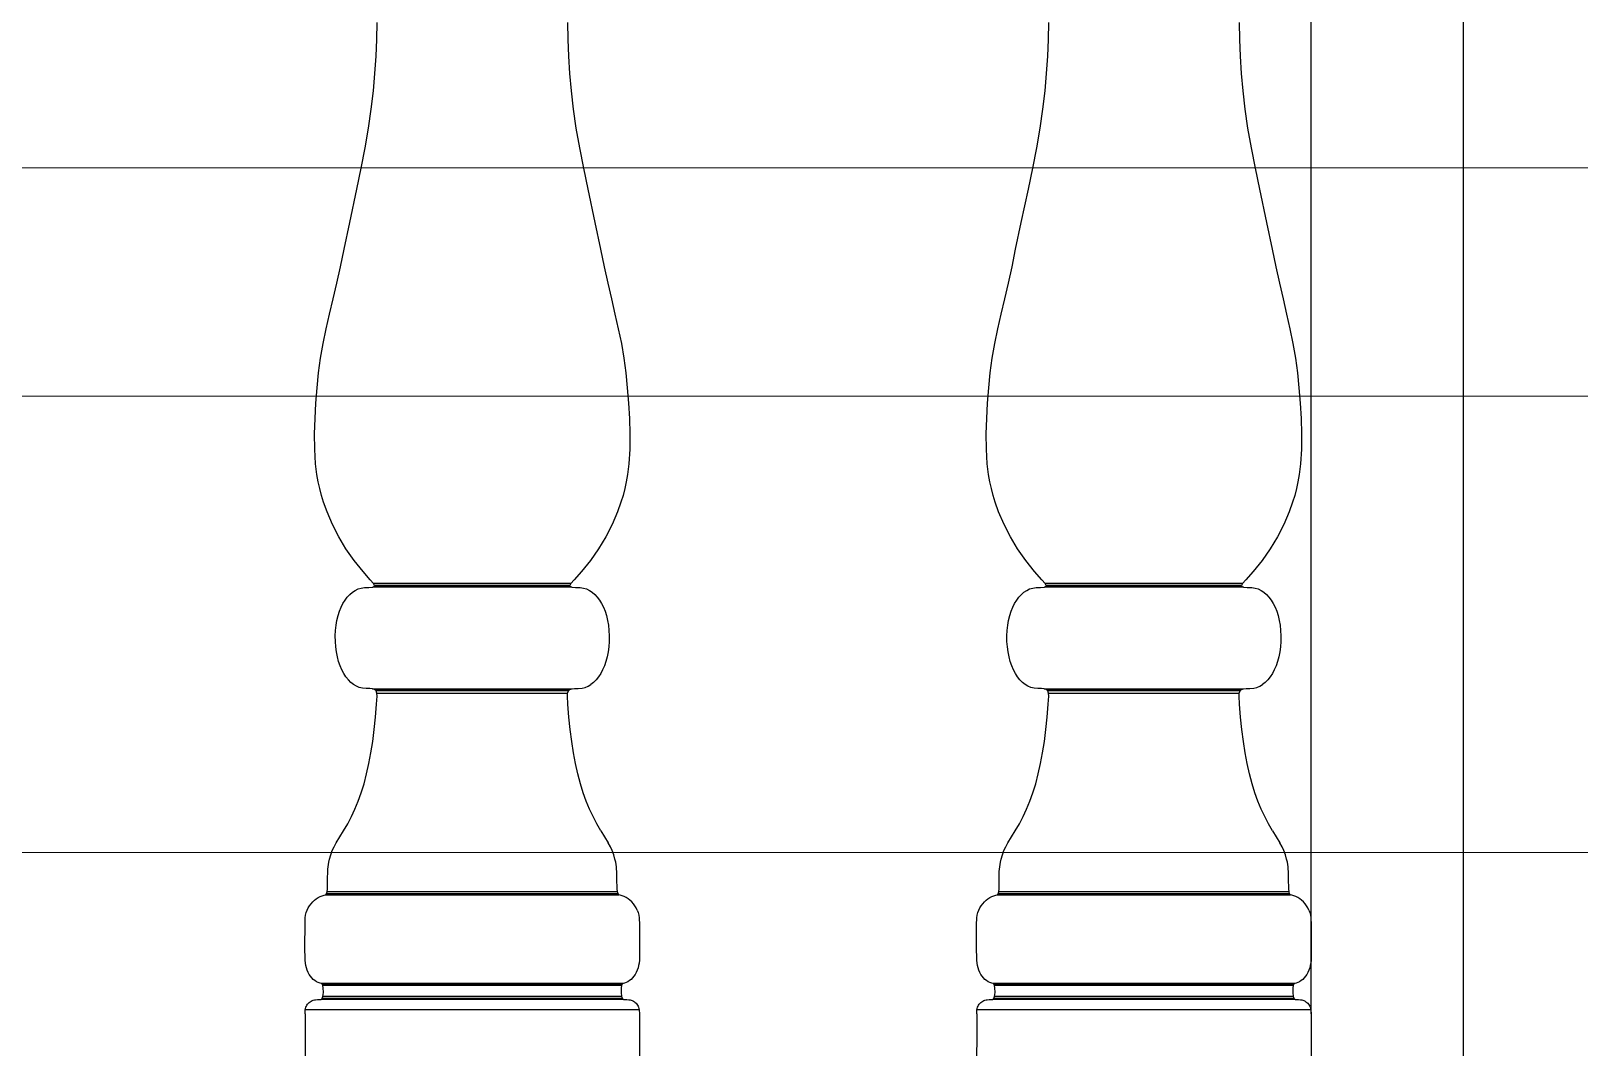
# Model space of a CAD drawing. Header units: inches. Extents: x 37.8 to 126.9, y 5.9 to 51.9.
# Drawn here: x 114.397 to 114.906, y 24.718 to 25.052 of the extents above; entities that cross this region are included whole.
import ezdxf

# ---------------------------------------------------------------- set-up
doc = ezdxf.new("R2010")
doc.units = ezdxf.units.IN
doc.header["$MEASUREMENT"] = 0
doc.layers.add('LAYER1', color=8, linetype='Continuous', lineweight=9)

msp = doc.modelspace()

# ---------------------------------------------------------------- hatches: boundary and pattern name
at = {"layer": 'LAYER1', "true_color": 0xc2b093}
h = msp.add_hatch(dxfattribs=at)
h.set_pattern_fill('ANSI32', color=253, scale=0.6, angle=135)
h.set_pattern_definition([(180, (290.93332, 359.28142), (-1e-17, -0.225), []), (180, (290.85832, 359.35642), (-1e-17, -0.225), [])])
h.paths.add_polyline_path([(106.05653, 37.34228), (106.05653, 37.54228), (106.05653, 37.59228), (106.05653, 37.99228), (106.05653, 38.04228), (106.05653, 38.44228), (106.05653, 38.49228), (106.05653, 38.84228), (107.05653, 38.84228), (107.05653, 38.49228), (107.05653, 38.44228), (107.05653, 38.04228), (107.05653, 37.99228), (107.05653, 37.59228), (107.05653, 37.54228), (107.05653, 37.34228)], flags=16)
h.paths.add_polyline_path([(107.99803, 37.34228), (107.99803, 37.54228), (107.99803, 37.59228), (107.99803, 37.99228), (107.99803, 38.04228), (107.99803, 38.44228), (107.99803, 38.49228), (107.99803, 38.84228), (108.99803, 38.84228), (108.99803, 38.49228), (108.99803, 38.44228), (108.99803, 38.04228), (108.99803, 37.99228), (108.99803, 37.59228), (108.99803, 37.54228), (108.99803, 37.34228)], flags=16)
h.paths.add_polyline_path([(116.59064, 26.14228), (116.59064, 26.94228), (117.19803, 26.94228), (117.19803, 26.14228)])
h.paths.add_polyline_path([(117.39803, 37.34228), (109.19803, 37.34228), (109.19803, 40.69228), (109.19803, 40.99228), (104.09803, 40.99228), (104.09803, 37.34228), (102.15807, 37.34228), (102.15807, 20.54228), (107.51799, 20.54228), (107.51799, 22.74228), (108.71799, 22.74228), (108.71799, 20.54228), (108.91799, 20.54228), (108.91799, 22.74228), (112.11799, 22.74228), (112.11799, 20.54228), (117.39803, 20.54228)])

# ---------------------------------------------------------------- linework, layer by layer
for p, q in [((114.86803, 24.64228), (114.86803, 26.94228)), ((114.818, 24.75774), (114.81803, 25.24626)), ((114.51086, 25.04885), (114.51099, 25.05437)), ((114.57353, 25.05437), (114.57366, 25.04885)), ((114.73162, 25.04885), (114.73176, 25.05437)), ((114.7943, 25.05437), (114.79443, 25.04885)), ((114.51063, 25.04331), (114.51086, 25.04885)), ((114.57366, 25.04885), (114.57389, 25.04331)), ((114.7314, 25.04331), (114.73162, 25.04885)), ((114.79443, 25.04885), (114.79466, 25.04331)), ((114.51028, 25.03768), (114.51063, 25.04331)), ((114.57389, 25.04331), (114.57424, 25.03768)), ((114.73104, 25.03768), (114.7314, 25.04331)), ((114.79466, 25.04331), (114.79501, 25.03768)), ((114.50977, 25.03191), (114.51028, 25.03768)), ((114.57424, 25.03768), (114.57475, 25.03191)), ((114.73054, 25.03191), (114.73104, 25.03768)), ((114.79501, 25.03768), (114.79552, 25.03191)), ((114.50908, 25.02592), (114.50977, 25.03191)), ((114.57475, 25.03191), (114.57544, 25.02592)), ((114.72985, 25.02592), (114.73054, 25.03191)), ((114.79552, 25.03191), (114.79621, 25.02592)), ((114.50815, 25.01965), (114.50908, 25.02592)), ((114.57544, 25.02592), (114.57636, 25.01965)), ((114.72892, 25.01965), (114.72985, 25.02592)), ((114.79621, 25.02592), (114.79713, 25.01965)), ((114.50702, 25.01314), (114.50815, 25.01965)), ((114.57636, 25.01965), (114.5775, 25.01314)), ((114.72779, 25.01314), (114.72892, 25.01965)), ((114.79713, 25.01965), (114.79827, 25.01314)), ((114.50573, 25.00648), (114.50702, 25.01314)), ((114.5775, 25.01314), (114.57879, 25.00648)), ((114.7265, 25.00648), (114.72779, 25.01314)), ((114.79827, 25.01314), (114.79956, 25.00648)), ((114.5043, 24.99956), (114.50573, 25.00648)), ((114.57879, 25.00648), (114.58022, 24.99956)), ((114.72507, 24.99956), (114.7265, 25.00648)), ((114.79956, 25.00648), (114.80099, 24.99956)), ((114.50197, 24.98865), (114.5043, 24.99956)), ((114.58022, 24.99956), (114.58255, 24.98865)), ((114.72274, 24.98865), (114.72507, 24.99956)), ((114.80099, 24.99956), (114.80332, 24.98865)), ((114.50011, 24.97987), (114.50197, 24.98865)), ((114.58255, 24.98865), (114.58441, 24.97987)), ((114.72088, 24.97987), (114.72274, 24.98865)), ((114.80332, 24.98865), (114.80517, 24.97987)), ((114.49892, 24.97412), (114.50011, 24.97987)), ((114.58441, 24.97987), (114.5856, 24.97412)), ((114.71969, 24.97412), (114.72088, 24.97987)), ((114.80517, 24.97987), (114.80637, 24.97412)), ((114.49773, 24.96869), (114.49892, 24.97412)), ((114.5856, 24.97412), (114.58679, 24.96869)), ((114.7185, 24.96869), (114.71969, 24.97412)), ((114.80637, 24.97412), (114.80756, 24.96869)), ((114.49653, 24.96352), (114.49773, 24.96869)), ((114.58679, 24.96869), (114.58799, 24.96352)), ((114.7173, 24.96352), (114.7185, 24.96869)), ((114.80756, 24.96869), (114.80876, 24.96352)), ((114.49535, 24.95853), (114.49653, 24.96352)), ((114.58799, 24.96352), (114.58917, 24.95853)), ((114.71612, 24.95853), (114.7173, 24.96352)), ((114.80876, 24.96352), (114.80994, 24.95853)), ((114.49425, 24.95367), (114.49535, 24.95853)), ((114.58917, 24.95853), (114.59027, 24.95367)), ((114.71501, 24.95367), (114.71612, 24.95853)), ((114.80994, 24.95853), (114.81104, 24.95367)), ((114.49325, 24.94887), (114.49425, 24.95367)), ((114.59027, 24.95367), (114.59127, 24.94887)), ((114.71402, 24.94887), (114.71501, 24.95367)), ((114.81104, 24.95367), (114.81204, 24.94887)), ((114.49177, 24.9392), (114.49241, 24.94407)), ((114.49241, 24.94407), (114.49325, 24.94887)), ((114.59127, 24.94887), (114.59211, 24.94407)), ((114.59211, 24.94407), (114.59275, 24.9392)), ((114.71254, 24.9392), (114.71318, 24.94407)), ((114.71318, 24.94407), (114.71402, 24.94887)), ((114.81204, 24.94887), (114.81288, 24.94407)), ((114.81288, 24.94407), (114.81352, 24.9392)), ((114.49129, 24.93425), (114.49177, 24.9392)), ((114.59275, 24.9392), (114.59323, 24.93425)), ((114.71206, 24.93425), (114.71254, 24.9392)), ((114.81352, 24.9392), (114.814, 24.93425)), ((114.49089, 24.92922), (114.49129, 24.93425)), ((114.59323, 24.93425), (114.59363, 24.92922)), ((114.71166, 24.92922), (114.71206, 24.93425)), ((114.814, 24.93425), (114.8144, 24.92922)), ((114.49059, 24.92418), (114.49089, 24.92922)), ((114.59363, 24.92922), (114.59393, 24.92418)), ((114.71136, 24.92418), (114.71166, 24.92922)), ((114.8144, 24.92922), (114.8147, 24.92418)), ((114.49043, 24.91915), (114.49059, 24.92418)), ((114.59393, 24.92418), (114.59409, 24.91915)), ((114.7112, 24.91915), (114.71136, 24.92418)), ((114.8147, 24.92418), (114.81486, 24.91915)), ((114.49048, 24.91419), (114.49043, 24.91915)), ((114.59409, 24.91915), (114.59404, 24.91419)), ((114.71125, 24.91419), (114.7112, 24.91915)), ((114.81486, 24.91915), (114.81481, 24.91419)), ((114.49079, 24.90932), (114.49048, 24.91419)), ((114.59404, 24.91419), (114.59373, 24.90932)), ((114.71156, 24.90932), (114.71125, 24.91419)), ((114.81481, 24.91419), (114.8145, 24.90932)), ((114.49122, 24.90576), (114.49079, 24.90932)), ((114.59373, 24.90932), (114.5933, 24.90576)), ((114.71199, 24.90576), (114.71156, 24.90932)), ((114.8145, 24.90932), (114.81407, 24.90576)), ((114.49162, 24.90345), (114.49122, 24.90576)), ((114.49212, 24.90117), (114.49162, 24.90345)), ((114.5929, 24.90345), (114.5924, 24.90117)), ((114.5933, 24.90576), (114.5929, 24.90345)), ((114.71239, 24.90345), (114.71199, 24.90576)), ((114.71289, 24.90117), (114.71239, 24.90345)), ((114.81367, 24.90345), (114.81317, 24.90117)), ((114.81407, 24.90576), (114.81367, 24.90345)), ((114.4927, 24.89895), (114.49212, 24.90117)), ((114.49337, 24.89676), (114.4927, 24.89895)), ((114.59182, 24.89895), (114.59115, 24.89676)), ((114.5924, 24.90117), (114.59182, 24.89895)), ((114.71347, 24.89895), (114.71289, 24.90117)), ((114.71414, 24.89676), (114.71347, 24.89895)), ((114.81259, 24.89895), (114.81192, 24.89676)), ((114.81317, 24.90117), (114.81259, 24.89895)), ((114.49452, 24.89355), (114.49337, 24.89676)), ((114.49631, 24.88937), (114.49452, 24.89355)), ((114.59, 24.89355), (114.58821, 24.88937)), ((114.59115, 24.89676), (114.59, 24.89355)), ((114.71529, 24.89355), (114.71414, 24.89676)), ((114.71708, 24.88937), (114.71529, 24.89355)), ((114.81077, 24.89355), (114.80898, 24.88937)), ((114.81192, 24.89676), (114.81077, 24.89355)), ((114.49839, 24.88531), (114.49631, 24.88937)), ((114.58821, 24.88937), (114.58613, 24.88531)), ((114.71916, 24.88531), (114.71708, 24.88937)), ((114.80898, 24.88937), (114.8069, 24.88531)), ((114.50075, 24.88138), (114.49839, 24.88531)), ((114.58613, 24.88531), (114.58377, 24.88138)), ((114.72152, 24.88138), (114.71916, 24.88531)), ((114.8069, 24.88531), (114.80454, 24.88138)), ((114.50341, 24.87758), (114.50075, 24.88138)), ((114.58377, 24.88138), (114.58111, 24.87758)), ((114.72418, 24.87758), (114.72152, 24.88138)), ((114.80454, 24.88138), (114.80188, 24.87758)), ((114.50636, 24.87389), (114.50341, 24.87758)), ((114.50875, 24.87121), (114.50636, 24.87389)), ((114.57816, 24.87389), (114.57576, 24.87121)), ((114.58111, 24.87758), (114.57816, 24.87389)), ((114.72712, 24.87389), (114.72418, 24.87758)), ((114.72952, 24.87121), (114.72712, 24.87389)), ((114.79893, 24.87389), (114.79653, 24.87121)), ((114.80188, 24.87758), (114.79893, 24.87389)), ((114.50285, 24.86714), (114.50376, 24.86773)), ((114.50376, 24.86773), (114.50471, 24.86818)), ((114.50471, 24.86818), (114.5057, 24.86847)), ((114.5057, 24.86847), (114.50682, 24.86864)), ((114.50682, 24.86864), (114.50829, 24.86871)), ((114.50829, 24.86871), (114.50955, 24.86875)), ((114.50985, 24.86997), (114.50875, 24.87121)), ((114.50955, 24.86875), (114.51004, 24.86896)), ((114.57497, 24.86875), (114.50955, 24.86875)), ((114.57467, 24.86997), (114.50985, 24.86997)), ((114.51014, 24.86937), (114.50985, 24.86997)), ((114.51004, 24.86896), (114.51014, 24.86937)), ((114.57448, 24.86896), (114.51004, 24.86896)), ((114.57438, 24.86937), (114.51014, 24.86937)), ((114.57467, 24.86997), (114.57438, 24.86937)), ((114.57438, 24.86937), (114.57448, 24.86896)), ((114.57448, 24.86896), (114.57497, 24.86875)), ((114.57576, 24.87121), (114.57467, 24.86997)), ((114.57497, 24.86875), (114.57623, 24.86871)), ((114.57623, 24.86871), (114.5777, 24.86864)), ((114.5777, 24.86864), (114.57882, 24.86847)), ((114.57882, 24.86847), (114.57981, 24.86818)), ((114.57981, 24.86818), (114.58076, 24.86773)), ((114.58076, 24.86773), (114.58167, 24.86714)), ((114.72362, 24.86714), (114.72453, 24.86773)), ((114.72453, 24.86773), (114.72548, 24.86818)), ((114.72548, 24.86818), (114.72647, 24.86847)), ((114.72647, 24.86847), (114.72759, 24.86864)), ((114.72759, 24.86864), (114.72906, 24.86871)), ((114.72906, 24.86871), (114.73032, 24.86875)), ((114.73062, 24.86997), (114.72952, 24.87121)), ((114.73032, 24.86875), (114.73081, 24.86896)), ((114.79574, 24.86875), (114.73032, 24.86875)), ((114.79544, 24.86997), (114.73062, 24.86997)), ((114.73091, 24.86937), (114.73062, 24.86997)), ((114.73081, 24.86896), (114.73091, 24.86937)), ((114.79525, 24.86896), (114.73081, 24.86896)), ((114.79515, 24.86937), (114.73091, 24.86937)), ((114.79544, 24.86997), (114.79515, 24.86937)), ((114.79515, 24.86937), (114.79525, 24.86896)), ((114.79525, 24.86896), (114.79574, 24.86875)), ((114.79653, 24.87121), (114.79544, 24.86997)), ((114.79574, 24.86875), (114.797, 24.86871)), ((114.797, 24.86871), (114.79847, 24.86864)), ((114.79847, 24.86864), (114.79959, 24.86847)), ((114.79959, 24.86847), (114.80058, 24.86818)), ((114.80058, 24.86818), (114.80153, 24.86773)), ((114.80153, 24.86773), (114.80244, 24.86714)), ((114.49914, 24.8622), (114.49975, 24.86343)), ((114.49975, 24.86343), (114.50044, 24.86455)), ((114.50044, 24.86455), (114.50118, 24.86554)), ((114.50118, 24.86554), (114.50199, 24.86641)), ((114.50199, 24.86641), (114.50285, 24.86714)), ((114.58167, 24.86714), (114.58253, 24.86641)), ((114.58253, 24.86641), (114.58334, 24.86554)), ((114.58334, 24.86554), (114.58408, 24.86455)), ((114.58408, 24.86455), (114.58477, 24.86343)), ((114.58477, 24.86343), (114.58538, 24.8622)), ((114.71991, 24.8622), (114.72052, 24.86343)), ((114.72052, 24.86343), (114.72121, 24.86455)), ((114.72121, 24.86455), (114.72195, 24.86554)), ((114.72195, 24.86554), (114.72276, 24.86641)), ((114.72276, 24.86641), (114.72362, 24.86714)), ((114.80244, 24.86714), (114.8033, 24.86641)), ((114.8033, 24.86641), (114.80411, 24.86554)), ((114.80411, 24.86554), (114.80485, 24.86455)), ((114.80485, 24.86455), (114.80554, 24.86343)), ((114.80554, 24.86343), (114.80615, 24.8622)), ((114.4975, 24.85624), (114.49778, 24.85787)), ((114.49778, 24.85787), (114.49815, 24.85941)), ((114.49815, 24.85941), (114.4986, 24.86086)), ((114.4986, 24.86086), (114.49914, 24.8622)), ((114.58538, 24.8622), (114.58592, 24.86086)), ((114.58592, 24.86086), (114.58637, 24.85941)), ((114.58637, 24.85941), (114.58674, 24.85787)), ((114.58674, 24.85787), (114.58702, 24.85624)), ((114.71827, 24.85624), (114.71855, 24.85787)), ((114.71855, 24.85787), (114.71892, 24.85941)), ((114.71892, 24.85941), (114.71937, 24.86086)), ((114.71937, 24.86086), (114.71991, 24.8622)), ((114.80615, 24.8622), (114.80669, 24.86086)), ((114.80669, 24.86086), (114.80714, 24.85941)), ((114.80714, 24.85941), (114.80751, 24.85787)), ((114.80751, 24.85787), (114.80779, 24.85624)), ((114.49723, 24.85274), (114.49732, 24.85452)), ((114.49726, 24.85097), (114.49723, 24.85274)), ((114.49732, 24.85452), (114.4975, 24.85624)), ((114.58702, 24.85624), (114.5872, 24.85452)), ((114.5872, 24.85452), (114.58729, 24.85274)), ((114.58729, 24.85274), (114.58726, 24.85097)), ((114.718, 24.85274), (114.71809, 24.85452)), ((114.71803, 24.85097), (114.718, 24.85274)), ((114.71809, 24.85452), (114.71827, 24.85624)), ((114.80779, 24.85624), (114.80797, 24.85452)), ((114.80797, 24.85452), (114.80805, 24.85274)), ((114.80805, 24.85274), (114.80803, 24.85097)), ((114.49738, 24.8492), (114.49726, 24.85097)), ((114.49761, 24.8475), (114.49738, 24.8492)), ((114.49793, 24.84589), (114.49761, 24.8475)), ((114.58691, 24.8475), (114.58659, 24.84589)), ((114.58714, 24.8492), (114.58691, 24.8475)), ((114.58726, 24.85097), (114.58714, 24.8492)), ((114.71815, 24.8492), (114.71803, 24.85097)), ((114.71838, 24.8475), (114.71815, 24.8492)), ((114.7187, 24.84589), (114.71838, 24.8475)), ((114.80768, 24.8475), (114.80736, 24.84589)), ((114.80791, 24.8492), (114.80768, 24.8475)), ((114.80803, 24.85097), (114.80791, 24.8492)), ((114.49833, 24.84436), (114.49793, 24.84589)), ((114.49883, 24.84293), (114.49833, 24.84436)), ((114.4994, 24.84161), (114.49883, 24.84293)), ((114.58569, 24.84293), (114.58512, 24.84161)), ((114.58618, 24.84436), (114.58569, 24.84293)), ((114.58659, 24.84589), (114.58618, 24.84436)), ((114.7191, 24.84436), (114.7187, 24.84589)), ((114.7196, 24.84293), (114.7191, 24.84436)), ((114.72017, 24.84161), (114.7196, 24.84293)), ((114.80646, 24.84293), (114.80589, 24.84161)), ((114.80695, 24.84436), (114.80646, 24.84293)), ((114.80736, 24.84589), (114.80695, 24.84436)), ((114.50004, 24.8404), (114.4994, 24.84161)), ((114.50075, 24.8393), (114.50004, 24.8404)), ((114.50153, 24.83833), (114.50075, 24.8393)), ((114.50236, 24.83749), (114.50153, 24.83833)), ((114.50324, 24.83679), (114.50236, 24.83749)), ((114.58216, 24.83749), (114.58128, 24.83679)), ((114.58299, 24.83833), (114.58216, 24.83749)), ((114.58377, 24.8393), (114.58299, 24.83833)), ((114.58448, 24.8404), (114.58377, 24.8393)), ((114.58512, 24.84161), (114.58448, 24.8404)), ((114.72081, 24.8404), (114.72017, 24.84161)), ((114.72152, 24.8393), (114.72081, 24.8404)), ((114.72229, 24.83833), (114.72152, 24.8393)), ((114.72313, 24.83749), (114.72229, 24.83833)), ((114.72401, 24.83679), (114.72313, 24.83749)), ((114.80293, 24.83749), (114.80205, 24.83679)), ((114.80376, 24.83833), (114.80293, 24.83749)), ((114.80454, 24.8393), (114.80376, 24.83833)), ((114.80525, 24.8404), (114.80454, 24.8393)), ((114.80589, 24.84161), (114.80525, 24.8404)), ((114.50417, 24.83624), (114.50324, 24.83679)), ((114.50513, 24.83585), (114.50417, 24.83624)), ((114.50614, 24.83561), (114.50513, 24.83585)), ((114.50741, 24.83548), (114.50614, 24.83561)), ((114.5086, 24.83543), (114.50741, 24.83548)), ((114.50947, 24.83541), (114.5086, 24.83543)), ((114.51018, 24.83518), (114.50947, 24.83541)), ((114.50947, 24.83541), (114.57505, 24.83541)), ((114.51066, 24.8347), (114.51018, 24.83518)), ((114.51018, 24.83518), (114.57434, 24.83518)), ((114.57386, 24.8347), (114.51066, 24.8347)), ((114.51093, 24.83397), (114.51066, 24.8347)), ((114.51082, 24.83027), (114.51099, 24.833)), ((114.51093, 24.83397), (114.57359, 24.83397)), ((114.51099, 24.833), (114.51093, 24.83397)), ((114.57353, 24.833), (114.57359, 24.83397)), ((114.5737, 24.83027), (114.57353, 24.833)), ((114.57359, 24.83397), (114.57386, 24.8347)), ((114.57386, 24.8347), (114.57434, 24.83518)), ((114.57434, 24.83518), (114.57505, 24.83541)), ((114.57505, 24.83541), (114.57592, 24.83543)), ((114.57592, 24.83543), (114.57711, 24.83548)), ((114.57711, 24.83548), (114.57837, 24.83561)), ((114.57837, 24.83561), (114.57939, 24.83585)), ((114.57939, 24.83585), (114.58035, 24.83624)), ((114.58035, 24.83624), (114.58128, 24.83679)), ((114.72493, 24.83624), (114.72401, 24.83679)), ((114.7259, 24.83585), (114.72493, 24.83624)), ((114.72691, 24.83561), (114.7259, 24.83585)), ((114.72818, 24.83548), (114.72691, 24.83561)), ((114.72937, 24.83543), (114.72818, 24.83548)), ((114.73024, 24.83541), (114.72937, 24.83543)), ((114.73094, 24.83518), (114.73024, 24.83541)), ((114.73024, 24.83541), (114.79582, 24.83541)), ((114.73143, 24.8347), (114.73094, 24.83518)), ((114.73094, 24.83518), (114.79511, 24.83518)), ((114.79463, 24.8347), (114.73143, 24.8347)), ((114.7317, 24.83397), (114.73143, 24.8347)), ((114.73158, 24.83027), (114.73176, 24.833)), ((114.7317, 24.83397), (114.79435, 24.83397)), ((114.73176, 24.833), (114.7317, 24.83397)), ((114.7943, 24.833), (114.79435, 24.83397)), ((114.79447, 24.83027), (114.7943, 24.833)), ((114.79435, 24.83397), (114.79463, 24.8347)), ((114.79463, 24.8347), (114.79511, 24.83518)), ((114.79511, 24.83518), (114.79582, 24.83541)), ((114.79582, 24.83541), (114.79669, 24.83543)), ((114.79669, 24.83543), (114.79788, 24.83548)), ((114.79788, 24.83548), (114.79914, 24.83561)), ((114.79914, 24.83561), (114.80016, 24.83585)), ((114.80016, 24.83585), (114.80112, 24.83624)), ((114.80112, 24.83624), (114.80205, 24.83679)), ((114.51047, 24.82604), (114.51082, 24.83027)), ((114.57405, 24.82604), (114.5737, 24.83027)), ((114.73124, 24.82604), (114.73158, 24.83027)), ((114.79482, 24.82604), (114.79447, 24.83027)), ((114.50954, 24.81807), (114.51005, 24.82197)), ((114.51005, 24.82197), (114.51047, 24.82604)), ((114.57447, 24.82197), (114.57405, 24.82604)), ((114.57498, 24.81807), (114.57447, 24.82197)), ((114.73031, 24.81807), (114.73082, 24.82197)), ((114.73082, 24.82197), (114.73124, 24.82604)), ((114.79524, 24.82197), (114.79482, 24.82604)), ((114.79575, 24.81807), (114.79524, 24.82197)), ((114.50895, 24.81434), (114.50954, 24.81807)), ((114.57556, 24.81434), (114.57498, 24.81807)), ((114.72972, 24.81434), (114.73031, 24.81807)), ((114.79633, 24.81434), (114.79575, 24.81807)), ((114.50829, 24.81078), (114.50895, 24.81434)), ((114.57623, 24.81078), (114.57556, 24.81434)), ((114.72905, 24.81078), (114.72972, 24.81434)), ((114.797, 24.81078), (114.79633, 24.81434)), ((114.5067, 24.80418), (114.50753, 24.80739)), ((114.50753, 24.80739), (114.50829, 24.81078)), ((114.57699, 24.80739), (114.57623, 24.81078)), ((114.57782, 24.80418), (114.57699, 24.80739)), ((114.72747, 24.80418), (114.7283, 24.80739)), ((114.7283, 24.80739), (114.72905, 24.81078)), ((114.79775, 24.80739), (114.797, 24.81078)), ((114.79859, 24.80418), (114.79775, 24.80739)), ((114.50579, 24.80119), (114.5067, 24.80418)), ((114.57873, 24.80119), (114.57782, 24.80418)), ((114.72656, 24.80119), (114.72747, 24.80418)), ((114.7995, 24.80119), (114.79859, 24.80418)), ((114.50372, 24.79583), (114.50479, 24.79842)), ((114.50479, 24.79842), (114.50579, 24.80119)), ((114.57973, 24.79842), (114.57873, 24.80119)), ((114.5808, 24.79583), (114.57973, 24.79842)), ((114.72449, 24.79583), (114.72556, 24.79842)), ((114.72556, 24.79842), (114.72656, 24.80119)), ((114.8005, 24.79842), (114.7995, 24.80119)), ((114.80157, 24.79583), (114.8005, 24.79842)), ((114.50132, 24.79102), (114.50256, 24.79338)), ((114.50256, 24.79338), (114.50372, 24.79583)), ((114.58196, 24.79338), (114.5808, 24.79583)), ((114.5832, 24.79102), (114.58196, 24.79338)), ((114.72209, 24.79102), (114.72333, 24.79338)), ((114.72333, 24.79338), (114.72449, 24.79583)), ((114.80273, 24.79338), (114.80157, 24.79583)), ((114.80397, 24.79102), (114.80273, 24.79338)), ((114.49753, 24.7847), (114.49999, 24.78871)), ((114.49999, 24.78871), (114.50132, 24.79102)), ((114.58453, 24.78871), (114.5832, 24.79102)), ((114.58453, 24.78871), (114.58699, 24.7847)), ((114.7183, 24.7847), (114.72076, 24.78871)), ((114.72076, 24.78871), (114.72209, 24.79102)), ((114.8053, 24.78871), (114.80397, 24.79102)), ((114.8053, 24.78871), (114.80776, 24.7847)), ((114.49576, 24.78082), (114.49626, 24.78217)), ((114.49626, 24.78217), (114.49686, 24.78347)), ((114.49686, 24.78347), (114.49753, 24.7847)), ((114.58766, 24.78347), (114.58699, 24.7847)), ((114.58825, 24.78217), (114.58766, 24.78347)), ((114.58876, 24.78082), (114.58825, 24.78217)), ((114.71653, 24.78082), (114.71703, 24.78217)), ((114.71703, 24.78217), (114.71763, 24.78347)), ((114.71763, 24.78347), (114.7183, 24.7847)), ((114.80843, 24.78347), (114.80776, 24.7847)), ((114.80902, 24.78217), (114.80843, 24.78347)), ((114.80953, 24.78082), (114.80902, 24.78217)), ((114.49474, 24.77534), (114.49479, 24.7761)), ((114.49479, 24.7761), (114.49486, 24.77685)), ((114.49486, 24.77685), (114.49497, 24.77759)), ((114.49497, 24.77759), (114.4951, 24.77833)), ((114.4951, 24.77833), (114.49534, 24.77941)), ((114.49534, 24.77941), (114.49576, 24.78082)), ((114.58918, 24.77941), (114.58876, 24.78082)), ((114.58942, 24.77833), (114.58918, 24.77941)), ((114.58955, 24.77759), (114.58942, 24.77833)), ((114.58966, 24.77685), (114.58955, 24.77759)), ((114.58973, 24.7761), (114.58966, 24.77685)), ((114.58978, 24.77534), (114.58973, 24.7761)), ((114.71551, 24.77534), (114.71556, 24.7761)), ((114.71556, 24.7761), (114.71563, 24.77685)), ((114.71563, 24.77685), (114.71574, 24.77759)), ((114.71574, 24.77759), (114.71587, 24.77833)), ((114.71587, 24.77833), (114.71611, 24.77941)), ((114.71611, 24.77941), (114.71653, 24.78082)), ((114.80995, 24.77941), (114.80953, 24.78082)), ((114.81019, 24.77833), (114.80995, 24.77941)), ((114.81032, 24.77759), (114.81019, 24.77833)), ((114.81043, 24.77685), (114.81032, 24.77759)), ((114.8105, 24.7761), (114.81043, 24.77685)), ((114.81055, 24.77534), (114.8105, 24.7761)), ((114.49466, 24.76959), (114.49471, 24.77295)), ((114.49471, 24.77295), (114.49474, 24.77534)), ((114.58981, 24.77295), (114.58978, 24.77534)), ((114.58985, 24.76959), (114.58981, 24.77295)), ((114.71543, 24.76959), (114.71548, 24.77295)), ((114.71548, 24.77295), (114.71551, 24.77534)), ((114.81058, 24.77295), (114.81055, 24.77534)), ((114.81062, 24.76959), (114.81058, 24.77295)), ((114.48983, 24.7653), (114.49041, 24.76584)), ((114.49041, 24.76584), (114.49101, 24.76633)), ((114.49101, 24.76633), (114.49164, 24.76674)), ((114.49164, 24.76674), (114.49229, 24.76709)), ((114.49229, 24.76709), (114.49295, 24.76736)), ((114.49295, 24.76736), (114.4936, 24.76755)), ((114.4936, 24.76755), (114.49409, 24.76765)), ((114.49409, 24.76765), (114.49435, 24.76797)), ((114.49409, 24.76765), (114.59043, 24.76765)), ((114.49435, 24.76797), (114.49455, 24.76861)), ((114.59017, 24.76797), (114.49435, 24.76797)), ((114.49455, 24.76861), (114.49466, 24.76959)), ((114.58997, 24.76861), (114.49455, 24.76861)), ((114.58997, 24.76861), (114.58985, 24.76959)), ((114.59017, 24.76797), (114.58997, 24.76861)), ((114.59043, 24.76765), (114.59017, 24.76797)), ((114.59092, 24.76755), (114.59043, 24.76765)), ((114.59157, 24.76736), (114.59092, 24.76755)), ((114.59223, 24.76709), (114.59157, 24.76736)), ((114.59288, 24.76674), (114.59223, 24.76709)), ((114.59351, 24.76633), (114.59288, 24.76674)), ((114.59411, 24.76584), (114.59351, 24.76633)), ((114.59469, 24.7653), (114.59411, 24.76584)), ((114.7106, 24.7653), (114.71117, 24.76584)), ((114.71117, 24.76584), (114.71178, 24.76633)), ((114.71178, 24.76633), (114.71241, 24.76674)), ((114.71241, 24.76674), (114.71306, 24.76709)), ((114.71306, 24.76709), (114.71371, 24.76736)), ((114.71371, 24.76736), (114.71437, 24.76755)), ((114.71437, 24.76755), (114.71485, 24.76765)), ((114.71485, 24.76765), (114.71512, 24.76797)), ((114.71485, 24.76765), (114.8112, 24.76765)), ((114.71512, 24.76797), (114.71531, 24.76861)), ((114.81094, 24.76797), (114.71512, 24.76797)), ((114.71531, 24.76861), (114.71543, 24.76959)), ((114.81074, 24.76861), (114.71531, 24.76861)), ((114.81074, 24.76861), (114.81062, 24.76959)), ((114.81094, 24.76797), (114.81074, 24.76861)), ((114.8112, 24.76765), (114.81094, 24.76797)), ((114.81169, 24.76755), (114.8112, 24.76765)), ((114.81234, 24.76736), (114.81169, 24.76755)), ((114.813, 24.76709), (114.81234, 24.76736)), ((114.81365, 24.76674), (114.813, 24.76709)), ((114.81428, 24.76633), (114.81365, 24.76674)), ((114.81488, 24.76584), (114.81428, 24.76633)), ((114.81546, 24.7653), (114.81488, 24.76584)), ((114.48736, 24.76009), (114.48749, 24.76099)), ((114.48749, 24.76099), (114.48771, 24.76181)), ((114.48771, 24.76181), (114.48801, 24.76259)), ((114.48801, 24.76259), (114.48838, 24.76334)), ((114.48838, 24.76334), (114.48881, 24.76404)), ((114.48881, 24.76404), (114.4893, 24.7647)), ((114.4893, 24.7647), (114.48983, 24.7653)), ((114.59522, 24.7647), (114.59469, 24.7653)), ((114.59571, 24.76404), (114.59522, 24.7647)), ((114.59614, 24.76334), (114.59571, 24.76404)), ((114.59651, 24.76259), (114.59614, 24.76334)), ((114.59651, 24.76259), (114.59681, 24.76181)), ((114.59681, 24.76181), (114.59703, 24.76099)), ((114.59703, 24.76099), (114.59716, 24.76009)), ((114.70813, 24.76009), (114.70826, 24.76099)), ((114.70826, 24.76099), (114.70848, 24.76181)), ((114.70848, 24.76181), (114.70878, 24.76259)), ((114.70878, 24.76259), (114.70914, 24.76334)), ((114.70914, 24.76334), (114.70958, 24.76404)), ((114.70958, 24.76404), (114.71006, 24.7647)), ((114.71006, 24.7647), (114.7106, 24.7653)), ((114.81599, 24.7647), (114.81546, 24.7653)), ((114.81648, 24.76404), (114.81599, 24.7647)), ((114.81691, 24.76334), (114.81648, 24.76404)), ((114.81728, 24.76259), (114.81691, 24.76334)), ((114.81728, 24.76259), (114.81758, 24.76181)), ((114.81758, 24.76181), (114.8178, 24.76099)), ((114.8178, 24.76099), (114.81793, 24.76009)), ((114.48726, 24.75068), (114.48729, 24.75774)), ((114.48729, 24.75774), (114.48736, 24.76009)), ((114.59716, 24.76009), (114.59723, 24.75774)), ((114.59723, 24.75774), (114.59726, 24.75068)), ((114.70803, 24.75068), (114.70805, 24.75774)), ((114.70805, 24.75774), (114.70813, 24.76009)), ((114.81793, 24.76009), (114.818, 24.75774)), ((114.81797, 24.74614), (114.818, 24.75774)), ((114.818, 24.75774), (114.81803, 24.75068)), ((114.48732, 24.74614), (114.48726, 24.75068)), ((114.59726, 24.75068), (114.5972, 24.74614)), ((114.70809, 24.74614), (114.70803, 24.75068)), ((114.81803, 24.75068), (114.81797, 24.74614)), ((114.48741, 24.74521), (114.48732, 24.74614)), ((114.5972, 24.74614), (114.59711, 24.74521)), ((114.70818, 24.74521), (114.70809, 24.74614)), ((114.81797, 24.74614), (114.81788, 24.74521)), ((114.81799, 24.72854), (114.81797, 24.74614)), ((114.48756, 24.74439), (114.48741, 24.74521)), ((114.48777, 24.7436), (114.48756, 24.74439)), ((114.48802, 24.74286), (114.48777, 24.7436)), ((114.48834, 24.74215), (114.48802, 24.74286)), ((114.48869, 24.74149), (114.48834, 24.74215)), ((114.4891, 24.74089), (114.48869, 24.74149)), ((114.48954, 24.74034), (114.4891, 24.74089)), ((114.49002, 24.73985), (114.48954, 24.74034)), ((114.59498, 24.74034), (114.5945, 24.73985)), ((114.59542, 24.74089), (114.59498, 24.74034)), ((114.59582, 24.74149), (114.59542, 24.74089)), ((114.59618, 24.74215), (114.59582, 24.74149)), ((114.59649, 24.74286), (114.59618, 24.74215)), ((114.59675, 24.7436), (114.59649, 24.74286)), ((114.59696, 24.74439), (114.59675, 24.7436)), ((114.59711, 24.74521), (114.59696, 24.74439)), ((114.70833, 24.74439), (114.70818, 24.74521)), ((114.70853, 24.7436), (114.70833, 24.74439)), ((114.70879, 24.74286), (114.70853, 24.7436)), ((114.70911, 24.74215), (114.70879, 24.74286)), ((114.70946, 24.74149), (114.70911, 24.74215)), ((114.70987, 24.74089), (114.70946, 24.74149)), ((114.71031, 24.74034), (114.70987, 24.74089)), ((114.71079, 24.73985), (114.71031, 24.74034)), ((114.81575, 24.74034), (114.81527, 24.73985)), ((114.81619, 24.74089), (114.81575, 24.74034)), ((114.81659, 24.74149), (114.81619, 24.74089)), ((114.81695, 24.74215), (114.81659, 24.74149)), ((114.81726, 24.74286), (114.81695, 24.74215)), ((114.81752, 24.7436), (114.81726, 24.74286)), ((114.81773, 24.74439), (114.81752, 24.7436)), ((114.81788, 24.74521), (114.81773, 24.74439)), ((114.49053, 24.73943), (114.49002, 24.73985)), ((114.49108, 24.73908), (114.49053, 24.73943)), ((114.49165, 24.7388), (114.49108, 24.73908)), ((114.49224, 24.73861), (114.49165, 24.7388)), ((114.4927, 24.73851), (114.49224, 24.73861)), ((114.59182, 24.73851), (114.4927, 24.73851)), ((114.49296, 24.73829), (114.4927, 24.73851)), ((114.59156, 24.73829), (114.49296, 24.73829)), ((114.49315, 24.73783), (114.49296, 24.73829)), ((114.49328, 24.73711), (114.49315, 24.73783)), ((114.59137, 24.73783), (114.49315, 24.73783)), ((114.49317, 24.7342), (114.49333, 24.73558)), ((114.49333, 24.73558), (114.49328, 24.73711)), ((114.59124, 24.73711), (114.59119, 24.73558)), ((114.59119, 24.73558), (114.59135, 24.7342)), ((114.59137, 24.73783), (114.59124, 24.73711)), ((114.59156, 24.73829), (114.59137, 24.73783)), ((114.59182, 24.73851), (114.59156, 24.73829)), ((114.59228, 24.73861), (114.59182, 24.73851)), ((114.59287, 24.7388), (114.59228, 24.73861)), ((114.59344, 24.73908), (114.59287, 24.7388)), ((114.59398, 24.73943), (114.59344, 24.73908)), ((114.5945, 24.73985), (114.59398, 24.73943)), ((114.7113, 24.73943), (114.71079, 24.73985)), ((114.71185, 24.73908), (114.7113, 24.73943)), ((114.71242, 24.7388), (114.71185, 24.73908)), ((114.71301, 24.73861), (114.71242, 24.7388)), ((114.71347, 24.73851), (114.71301, 24.73861)), ((114.81259, 24.73851), (114.71347, 24.73851)), ((114.71373, 24.73829), (114.71347, 24.73851)), ((114.81233, 24.73829), (114.71373, 24.73829)), ((114.71392, 24.73783), (114.71373, 24.73829)), ((114.71405, 24.73711), (114.71392, 24.73783)), ((114.81214, 24.73783), (114.71392, 24.73783)), ((114.71394, 24.7342), (114.7141, 24.73558)), ((114.7141, 24.73558), (114.71405, 24.73711)), ((114.81201, 24.73711), (114.81196, 24.73558)), ((114.81196, 24.73558), (114.81212, 24.7342)), ((114.81214, 24.73783), (114.81201, 24.73711)), ((114.81233, 24.73829), (114.81214, 24.73783)), ((114.81259, 24.73851), (114.81233, 24.73829)), ((114.81305, 24.73861), (114.81259, 24.73851)), ((114.81364, 24.7388), (114.81305, 24.73861)), ((114.81421, 24.73908), (114.81364, 24.7388)), ((114.81475, 24.73943), (114.81421, 24.73908)), ((114.81527, 24.73985), (114.81475, 24.73943)), ((114.48735, 24.72989), (114.48745, 24.73029)), ((114.48745, 24.73029), (114.48757, 24.73068)), ((114.48757, 24.73068), (114.48774, 24.73104)), ((114.48774, 24.73104), (114.48793, 24.73139)), ((114.48793, 24.73139), (114.48815, 24.73171)), ((114.48815, 24.73171), (114.4884, 24.732)), ((114.4884, 24.732), (114.48868, 24.73227)), ((114.48868, 24.73227), (114.48898, 24.7325)), ((114.48898, 24.7325), (114.4893, 24.73271)), ((114.4893, 24.73271), (114.48964, 24.73288)), ((114.48964, 24.73288), (114.48999, 24.73301)), ((114.48999, 24.73301), (114.49037, 24.73311)), ((114.49037, 24.73311), (114.49077, 24.73316)), ((114.49077, 24.73316), (114.49141, 24.73319)), ((114.49141, 24.73319), (114.49207, 24.7332)), ((114.49207, 24.7332), (114.49255, 24.73328)), ((114.49255, 24.73328), (114.49292, 24.73361)), ((114.59197, 24.73328), (114.49255, 24.73328)), ((114.49292, 24.73361), (114.49317, 24.7342)), ((114.5916, 24.73361), (114.49292, 24.73361)), ((114.59135, 24.7342), (114.49317, 24.7342)), ((114.59135, 24.7342), (114.5916, 24.73361)), ((114.5916, 24.73361), (114.59197, 24.73328)), ((114.59197, 24.73328), (114.59245, 24.7332)), ((114.59245, 24.7332), (114.59311, 24.73319)), ((114.59311, 24.73319), (114.59375, 24.73316)), ((114.59375, 24.73316), (114.59415, 24.73311)), ((114.59415, 24.73311), (114.59452, 24.73301)), ((114.59452, 24.73301), (114.59488, 24.73288)), ((114.59488, 24.73288), (114.59522, 24.73271)), ((114.59522, 24.73271), (114.59554, 24.7325)), ((114.59554, 24.7325), (114.59584, 24.73227)), ((114.59584, 24.73227), (114.59612, 24.732)), ((114.59612, 24.732), (114.59637, 24.73171)), ((114.59637, 24.73171), (114.59659, 24.73139)), ((114.59659, 24.73139), (114.59678, 24.73104)), ((114.59678, 24.73104), (114.59694, 24.73068)), ((114.59694, 24.73068), (114.59707, 24.73029)), ((114.59707, 24.73029), (114.59716, 24.72989)), ((114.70812, 24.72989), (114.70822, 24.73029)), ((114.70822, 24.73029), (114.70834, 24.73068)), ((114.70834, 24.73068), (114.70851, 24.73104)), ((114.70851, 24.73104), (114.7087, 24.73139)), ((114.7087, 24.73139), (114.70892, 24.73171)), ((114.70892, 24.73171), (114.70917, 24.732)), ((114.70917, 24.732), (114.70945, 24.73227)), ((114.70945, 24.73227), (114.70975, 24.7325)), ((114.70975, 24.7325), (114.71007, 24.73271)), ((114.71007, 24.73271), (114.71041, 24.73288)), ((114.71041, 24.73288), (114.71076, 24.73301)), ((114.71076, 24.73301), (114.71114, 24.73311)), ((114.71114, 24.73311), (114.71154, 24.73316)), ((114.71154, 24.73316), (114.71218, 24.73319)), ((114.71218, 24.73319), (114.71284, 24.7332)), ((114.71284, 24.7332), (114.71332, 24.73328)), ((114.71332, 24.73328), (114.71369, 24.73361)), ((114.81274, 24.73328), (114.71332, 24.73328)), ((114.71369, 24.73361), (114.71394, 24.7342)), ((114.81237, 24.73361), (114.71369, 24.73361)), ((114.81212, 24.7342), (114.71394, 24.7342)), ((114.81212, 24.7342), (114.81237, 24.73361)), ((114.81237, 24.73361), (114.81274, 24.73328)), ((114.81274, 24.73328), (114.81322, 24.7332)), ((114.81322, 24.7332), (114.81388, 24.73319)), ((114.81388, 24.73319), (114.81452, 24.73316)), ((114.81452, 24.73316), (114.81492, 24.73311)), ((114.81492, 24.73311), (114.81529, 24.73301)), ((114.81529, 24.73301), (114.81565, 24.73288)), ((114.81565, 24.73288), (114.81599, 24.73271)), ((114.81599, 24.73271), (114.81631, 24.7325)), ((114.81631, 24.7325), (114.81661, 24.73227)), ((114.81661, 24.73227), (114.81689, 24.732)), ((114.81689, 24.732), (114.81714, 24.73171)), ((114.81714, 24.73171), (114.81736, 24.73139)), ((114.81736, 24.73139), (114.81755, 24.73104)), ((114.81755, 24.73104), (114.81771, 24.73068)), ((114.81771, 24.73068), (114.81784, 24.73029)), ((114.81784, 24.73029), (114.81793, 24.72989)), ((114.4873, 24.72854), (114.48726, 24.64228)), ((114.4873, 24.72854), (114.48735, 24.72989)), ((114.59716, 24.72989), (114.48735, 24.72989)), ((114.59716, 24.72989), (114.59722, 24.72854)), ((114.59722, 24.72854), (114.59726, 24.64228)), ((114.70807, 24.72854), (114.70803, 24.64228)), ((114.70807, 24.72854), (114.70812, 24.72989)), ((114.81793, 24.72989), (114.70812, 24.72989)), ((114.81793, 24.72989), (114.81799, 24.72854)), ((114.81799, 24.72854), (114.81803, 24.64228))]:
    msp.add_line(p, q)

doc.saveas('drawing.dxf')
